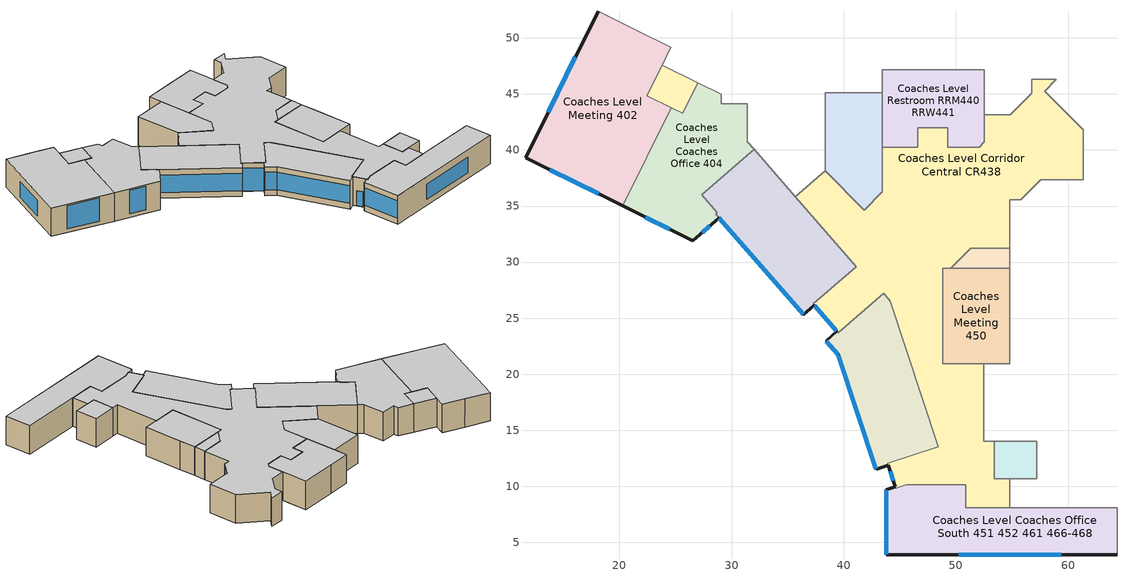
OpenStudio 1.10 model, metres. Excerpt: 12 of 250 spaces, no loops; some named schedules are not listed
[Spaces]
Coaches Level Coaches Office South 451 452 461 466-468
 floor outside: 44.6,9.98 44.66,9.81 44.66,3.9 43.78,3.9 43.78,9.7 z19.18; 45.77,10.12 46.18,8.89 46.18,3.9 44.66,3.9 44.66,9.81 45.59,10.12 z19.18
 floor adiabatic (Interior Floor): 50.89,10.12 50.89,8.07 64.37,8.07 64.37,3.9 46.18,3.9 46.18,8.89 45.77,10.12 z19.18
 wall outside: 44.6,9.98 43.78,9.7 43.78,3.9 64.37,3.9 z19.18:23.75
 wall to Coaches Level Corridor Central CR438: 54.79,8.07 50.89,8.07 50.89,10.12 45.59,10.12 44.66,9.81 44.6,9.98 z19.18:23.75
 wall to Coaches Level Corridor 453: 64.37,8.07 54.79,8.07 z19.18:23.75
 wall to Coaches Level Electrical 465: 64.37,3.9 64.37,8.07 z19.18:23.75
 window (NE_Ops Proposed Glazing - U-0.42/SHGC-0.27/VLT-0.65): 43.78,9.65 43.78,3.95 z20.09:22.91; 50.27,3.9 59.41,3.9 z20.09:22.53
 ceiling adiabatic (Interior Ceiling): 64.37,3.9 64.37,8.07 50.89,8.07 50.89,10.12 45.59,10.12 44.66,9.81 44.6,9.98 43.78,9.7 43.78,3.9 z23.75
Coaches Level Corridor Central CR438
 floor outside: 38.09,26.98 40.33,24.4 39.5,23.68 37.26,26.26 z19.18; 45.02,12.41 45.77,10.12 45.59,10.12 44.86,12.36 z19.18; 44.86,12.36 45.59,10.12 44.66,9.81 43.92,12.05 z19.18
 floor adiabatic (Interior Floor): 58.97,46.3 57.92,45.25 61.36,41.8 61.36,37.32 57.57,37.32 55.79,35.55 54.78,35.55 54.78,31.23 51.32,31.23 49.55,29.45 48.84,29.45 48.84,20.92 52.5,20.92 52.5,14.04 53.44,14.04 53.44,10.66 54.79,10.66 54.79,8.07 50.89,8.07 50.89,10.12 45.77,10.12 45.02,12.41 48.44,13.54 44.14,26.52 43.55,27.2 40.33,24.4 38.09,26.98 41.11,29.6 35.7,35.83 38.34,38.13 41.84,34.63 43.46,36.25 43.46,40.26 46.62,40.26 46.62,41.98 49.28,41.98 49.28,40.26 52.07,40.26 52.54,40.72 52.54,43.15 54.86,43.15 56.79,45.08 56.79,46.3 z19.18
 wall outside: 43.97,11.88 44.6,9.98 / 37.37,26.14 39.39,23.82 z19.18:23.75
 wall to Coaches Level Restroom RRM440 RRW441: 52.54,43.15 52.54,40.72 52.07,40.26 49.28,40.26 49.28,41.98 46.62,41.98 46.62,40.26 43.5,40.26 43.46,40.26 z19.18:23.75
 wall to Coaches Level Reduced Office 443: 56.79,46.3 56.79,45.08 54.86,43.15 52.54,43.15 z19.18:23.75
 wall to Coaches Level Reduced Office 427: 58.97,46.3 56.79,46.3 z19.18:23.75
 wall to Coaches Level Lobby CR425: 61.36,41.8 57.92,45.25 58.97,46.3 z19.18:23.75
 wall to Coaches Level Meeting 445: 61.36,37.32 61.36,41.8 z19.18:23.75
 wall to Coaches Level Storage 445A: 55.79,35.55 57.57,37.32 61.36,37.32 z19.18:23.75
 wall to Coaches Level Meeting 446: 54.78,31.23 54.78,35.55 55.79,35.55 z19.18:23.75
 wall to Coaches Level Storage 446A: 49.55,29.45 51.32,31.23 54.78,31.23 z19.18:23.75
 wall to Coaches Level Meeting 450: 52.5,20.92 48.84,20.92 48.84,29.45 49.55,29.45 z19.18:23.75
 wall to Coaches Level Reduced Office 460: 53.44,14.04 52.5,14.04 52.5,20.92 z19.18:23.75
 wall to Coaches Level Coaches Office 461B: 54.79,10.66 53.44,10.66 53.44,14.04 z19.18:23.75
 wall to Coaches Level Corridor 453: 54.79,8.07 54.79,10.66 z19.18:23.75
 wall to Coaches Level Coaches Office Southwest 453-456: 39.39,23.82 39.5,23.68 43.55,27.2 44.14,26.52 48.44,13.54 43.92,12.05 43.97,11.88 z19.18:23.75
 wall to Coaches Level Coaches Office Southwest 434-437: 35.7,35.83 41.11,29.6 37.26,26.26 37.37,26.14 z19.18:23.75
 wall to Coaches Level Corridor 453 Northwest: 38.34,38.13 35.7,35.83 z19.18:23.75
 wall to Coaches Level Coaches Office 431-433: 43.46,40.26 43.46,36.25 41.84,34.63 38.34,38.13 z19.18:23.75
 window: 44.14,11.37 44.43,10.5 z19.18:21.62
 window (NE_Ops Proposed Glazing - U-0.42/SHGC-0.27/VLT-0.65): 37.4,26.1 39.35,23.86 z19.23:22.91
 ceiling adiabatic (Interior Ceiling): 54.79,8.07 54.79,10.66 53.44,10.66 53.44,14.04 52.5,14.04 52.5,20.92 48.84,20.92 48.84,29.45 49.55,29.45 51.32,31.23 54.78,31.23 54.78,35.55 55.79,35.55 57.57,37.32 61.36,37.32 61.36,41.8 57.92,45.25 58.97,46.3 56.79,46.3 56.79,45.08 54.86,43.15 52.54,43.15 52.54,40.72 52.07,40.26 49.28,40.26 49.28,41.98 46.62,41.98 46.62,40.26 43.46,40.26 43.46,36.25 41.84,34.63 38.34,38.13 35.7,35.83 41.11,29.6 37.26,26.26 39.5,23.68 43.55,27.2 44.14,26.52 48.44,13.54 43.92,12.05 44.66,9.81 45.59,10.12 50.89,10.12 50.89,8.07 z23.75
Coaches Level Coaches Office 461B
 floor adiabatic (Interior Floor): 57.19,14.04 57.19,10.66 53.44,10.66 53.44,14.04 z19.18
 wall to Coaches Level Reduced Office 460: 57.19,10.66 57.19,14.04 53.44,14.04 z19.18:23.75
 wall to Coaches Level Corridor 453: 54.79,10.66 57.19,10.66 z19.18:23.75
 ceiling adiabatic (Interior Ceiling): 57.19,10.66 57.19,14.04 53.44,14.04 53.44,10.66 z23.75
Coaches Level Coaches Office Southwest 453-456
 floor outside: 39.39,23.82 40.58,22.44 39.51,21.74 38.43,22.99 z19.18; 41.5,23.04 45.02,12.41 42.83,11.69 39.51,21.74 z19.18; 40.33,24.4 41.5,23.04 40.58,22.44 39.5,23.68 z19.18; 43.92,12.05 43.97,11.88 42.89,11.51 42.83,11.69 z19.18
 floor adiabatic (Interior Floor): 43.55,27.2 44.14,26.52 48.44,13.54 45.02,12.41 41.5,23.04 40.33,24.4 z19.18
 wall outside: 39.39,23.82 38.43,22.99 39.51,21.74 42.89,11.51 43.97,11.88 z19.18:23.75
 window (NE_Ops Proposed Glazing - U-0.42/SHGC-0.27/VLT-0.65): 38.46,22.95 39.5,21.76 / 39.53,21.69 42.87,11.56 z20.09:22.91
 ceiling adiabatic (Interior Ceiling): 42.89,11.51 43.97,11.88 43.92,12.05 48.44,13.54 44.14,26.52 43.55,27.2 39.5,23.68 39.39,23.82 38.43,22.99 39.51,21.74 z23.75
Coaches Level Meeting 450
 floor adiabatic (Interior Floor): 54.78,29.45 54.78,20.92 48.84,20.92 48.84,29.45 z19.18
 wall to Coaches Level Storage 446A: 54.78,29.45 49.55,29.45 z19.18:23.75
 wall to Coaches Level Meeting 446: 54.78,26.89 54.78,29.45 z19.18:23.75
 wall to Coaches Level Storage 460A: 54.78,20.92 54.78,26.89 z19.18:23.75
 wall to Coaches Level Reduced Office 460: 52.5,20.92 54.78,20.92 z19.18:23.75
 ceiling adiabatic (Interior Ceiling): 54.78,20.92 54.78,29.45 48.84,29.45 48.84,20.92 z23.75
Coaches Level Coaches Office Southwest 434-437
 floor outside: 30.68,35.51 38.09,26.98 37.26,26.26 29.85,34.79 z19.18; 29.85,34.79 37.37,26.14 36.4,25.3 28.89,33.95 z19.18
 floor adiabatic (Interior Floor): 32.02,40.05 41.11,29.6 38.09,26.98 30.68,35.51 28.89,33.95 28.6,34.28 28.73,34.4 27.35,35.99 z19.18
 wall outside: 28.89,33.95 36.4,25.3 37.37,26.14 z19.18:23.75
 wall to Coaches Level Corridor 453 Northwest: 35.7,35.83 32.02,40.05 z19.18:23.75
 wall to Coaches Level Coaches Office 404: 32.02,40.05 27.35,35.99 28.73,34.4 28.6,34.28 28.89,33.95 z19.18:23.75
 window (NE_Ops Proposed Glazing - U-0.42/SHGC-0.27/VLT-0.65): 28.92,33.91 36.37,25.34 z20.09:22.91
 ceiling adiabatic (Interior Ceiling): 36.4,25.3 37.37,26.14 37.26,26.26 41.11,29.6 32.02,40.05 27.35,35.99 28.73,34.4 28.6,34.28 z23.75
Coaches Level Storage 446A
 floor adiabatic (Interior Floor): 54.78,31.23 54.78,29.45 49.55,29.45 51.32,31.23 z19.18
 wall to Coaches Level Meeting 446: 54.78,29.45 54.78,31.23 z19.18:23.75
 ceiling adiabatic (Interior Ceiling): 54.78,29.45 54.78,31.23 51.32,31.23 49.55,29.45 z23.75
Coaches Level Coaches Office 404
 floor adiabatic (Interior Floor): 26.98,45.98 29.07,44.95 29.07,44.11 31.42,44.11 31.42,40.75 32.02,40.05 27.35,35.99 28.73,34.4 28.6,34.28 28.89,33.95 26.54,31.92 20.29,35.01 24.62,43.75 25.63,43.25 z19.18
 wall outside: 20.29,35.01 26.54,31.92 28.89,33.95 z19.18:23.75
 wall to Coaches Level Meeting 402: 24.62,43.75 20.29,35.01 z19.18:23.75
 wall to Coaches Level Restroom 404B: 26.98,45.98 25.63,43.25 24.62,43.75 z19.18:23.75
 wall to Coaches Level Break 403: 29.07,44.95 26.98,45.98 z19.18:23.75
 wall to Coaches Level Conference 404A: 31.42,44.11 29.07,44.11 29.07,44.95 z19.18:23.75
 wall to Coaches Level Corridor 453 Northwest: 32.02,40.05 31.42,40.75 31.42,44.11 z19.18:23.75
 window: 27.37,32.63 28.06,33.23 z19.18:21.62
 window (NE_Ops Proposed Glazing - U-0.42/SHGC-0.27/VLT-0.65): 22.32,34 24.51,32.92 z19.79:23.52
 ceiling adiabatic (Interior Ceiling): 26.54,31.92 28.89,33.95 28.6,34.28 28.73,34.4 27.35,35.99 32.02,40.05 31.42,40.75 31.42,44.11 29.07,44.11 29.07,44.95 26.98,45.98 25.63,43.25 24.62,43.75 20.29,35.01 z23.75
Coaches Level Coaches Office 431-433
 floor adiabatic (Interior Floor): 43.46,45.09 43.46,36.25 41.84,34.63 38.34,38.13 38.34,45.09 z19.18
 wall to Coaches Level Corridor 453 Northwest: 38.34,45.09 38.34,38.13 z19.18:23.75
 wall to Coaches Level Storage 430: 43.46,45.09 38.34,45.09 z19.18:23.75
 wall to Coaches Level Restroom RRM440 RRW441: 43.46,40.26 43.46,45.09 z19.18:23.75
 ceiling adiabatic (Interior Ceiling): 41.84,34.63 43.46,36.25 43.46,45.09 38.34,45.09 38.34,38.13 z23.75
Coaches Level Meeting 402
 floor adiabatic (Interior Floor): 18.1,52.37 24.59,49.15 22.45,44.83 24.62,43.75 20.29,35.01 11.62,39.3 z19.18
 wall outside: 18.1,52.37 11.62,39.3 20.29,35.01 z19.18:23.75
 wall to Coaches Level Unconditioned 400: 21.52,50.68 18.1,52.37 z19.18:23.75
 wall to Coaches Level Corridor 453 Northwest: 24.59,49.15 21.52,50.68 z19.18:23.75
 wall to Coaches Level Break 403: 23.8,47.56 24.59,49.15 z19.18:23.75
 wall to Coaches Level Restroom 404B: 24.62,43.75 22.45,44.83 23.8,47.56 z19.18:23.75
 window (NE_Ops Proposed Glazing - U-0.42/SHGC-0.27/VLT-0.65): 13.77,38.24 18.14,36.07 z19.79:23.52; 16.08,48.29 13.64,43.38 z20.09:22.53
 ceiling adiabatic (Interior Ceiling): 20.29,35.01 24.62,43.75 22.45,44.83 24.59,49.15 18.1,52.37 11.62,39.3 z23.75
Coaches Level Restroom RRM440 RRW441
 floor adiabatic (Interior Floor): 52.54,47.17 52.54,40.72 52.07,40.26 49.28,40.26 49.28,41.98 46.62,41.98 46.62,40.26 43.46,40.26 43.46,47.17 z19.18
 wall to Coaches Level Storage 430: 43.46,47.17 43.46,45.09 z19.18:23.75
 wall to Coaches Level Conference 415: 46.86,47.17 43.46,47.17 z19.18:23.75
 wall to Coaches Level Office 414 429: 52.54,47.17 46.86,47.17 z19.18:23.75
 wall to Coaches Level Reduced Office 443: 52.54,43.15 52.54,47.17 z19.18:23.75
 ceiling adiabatic (Interior Ceiling): 52.07,40.26 52.54,40.72 52.54,47.17 43.46,47.17 43.46,40.26 46.62,40.26 46.62,41.98 49.28,41.98 49.28,40.26 z23.75
Coaches Level Restroom 404B
 floor adiabatic (Interior Floor): 23.8,47.56 26.98,45.98 25.63,43.25 22.45,44.83 z19.18
 wall to Coaches Level Break 403: 26.98,45.98 23.8,47.56 z19.18:23.75
 ceiling adiabatic (Interior Ceiling): 25.63,43.25 26.98,45.98 23.8,47.56 22.45,44.83 z23.75
[Building]
NE_Ops: Default Construction Set=90.1-2007 - CZ5 - Office
[ClimateZones]
Climate Zone Institution Name 1=ASHRAE; Climate Zone Document Name 1=ANSI/ASHRAE Standard 169; Climate Zone Document Year 1=2006; Climate Zone Value 1=5B; Climate Zone Institution Name 2=CEC; Climate Zone Document Name 2=California Climate Zone Descriptions; Climate Zone Document Year 2=1995
[Site]
Broomfield Jeffco  Boulder   S: Latitude {deg}=40.13; Longitude {deg}=-105.24; Time Zone {hr}=-7; Elevation {m}=1689
[SizingPeriod:DesignDay] Barometric Pressure {Pa}=83011; Sky Clearness=0; Rain Indicator=0; Snow Indicator=0; Day of Month=21; Daylight Saving Time Indicator=0; Dry-Bulb Temperature Range Modifier Type=DefaultMultipliers
Name | Maximum Dry-Bulb Temperature {C} | Daily Dry-Bulb Temperature Range {deltaC} | Humidity Indicating Conditions at Maximum Dry-Bulb {BasedOnField A3} | Wind Speed {m/s} | Wind Direction {deg} | Month | Day Type | Humidity Indicating Type | Solar Model Indicator | ASHRAE Taub | ASHRAE Taud
Denver Intl Ap Ann Htg Wind 99.6% Condns WS=>MCDB | 1.8 | 0 | 1.8 | 14.1 | 160 | 12 | WinterDesignDay | Wetbulb | ASHRAEClearSky
Denver Intl Ap Ann Clg .4% Condns Enth=>MDB | 27 | 15.2 | 58300 | 4.2 | 80 | 7 | SummerDesignDay | Enthalpy | ASHRAETau | 0.424 | 2.012
Denver Intl Ap Ann Htg 99.6% Condns DB | -17.4 | 0 | -17.4 | 3.3 | 160 | 12 | WinterDesignDay | Wetbulb | ASHRAEClearSky
Denver Intl Ap Ann Clg .4% Condns WB=>MDB | 27.3 | 15.2 | 18.3 | 4.2 | 80 | 7 | SummerDesignDay | Wetbulb | ASHRAETau | 0.424 | 2.012
[Construction]
ExtSlabCarpet 4in ClimateZone 1-8: MAT-CC05 4 HW CONCRETE, CP02 CARPET PAD
Interior Floor: F16 Acoustic tile, F05 Ceiling air space resistance, M11 100mm lightweight concrete
Interior Wall: G01a 19mm gypsum board, F04 Wall air space resistance, G01a 19mm gypsum board
Interior Ceiling: M11 100mm lightweight concrete, F05 Ceiling air space resistance, F16 Acoustic tile
Exterior Door: F08 Metal surface, I01 25mm insulation board
Interior Window: Clear 3mm
Interior Door; Interior Partition: G05 25mm wood
ASHRAE 90.1-2007 ExtWindow Metal ClimateZone 4-6: Fixed Window 3.12/0.40/0.31
NE_Ops Proposed Exterior Wall: Sandstone - 5 in. - 120 lb/ft3, Polyiso Foil-Faced Rigid Insulation - 2 in., Gypsum Board - 5/8 in., Steel-Framed - 6 in. Studs - 16 in. OC - R-21 Cavity Insulation, Gypsum Board - 5/8 in.
NE_Ops Proposed Glazing - U-0.42/SHGC-0.27/VLT-0.65: NE_Ops Proposed Glazing - U-0.42/SHGC-0.27/VLT-0.65
90.1-2007 Nonres 5B Window Metal framing entrance door: Theoretical Glass [185]
ASHRAE 90.1-2007 Floor SteelJoist ClimateZone 5: ASHRAE 90.1-2007 CZ 5 Exposed Floor Insulation, 8IN CONCRETE HW RefBldg, CP02 CARPET PAD
NE_Ops Proposed Roof: Roof Membrane, MAT-CC05 3 HW CONCRETE, Polyiso Rigid Insulation - 6 in., MAT-CC05 4 HW CONCRETE, Metal Decking
[Material]
Name | Roughness | Thickness {m} | Conductivity {W/m-K} | Density {kg/m3} | Specific Heat {J/kg-K} | Thermal Absorptance | Solar Absorptance | Visible Absorptance
MAT-CC05 4 HW CONCRETE | Rough | 0.1016 | 1.311 | 2240 | 836.8 | 0.9 | 0.85 | 0.85
Roof Membrane | VeryRough | 0.0095 | 0.16 | 1121.29 | 1460 | 0.9 | 0.7 | 0.7
Metal Decking | MediumSmooth | 0.0015 | 45.006 | 7680 | 418.4 | 0.9 | 0.6 | 0.6
F16 Acoustic tile | MediumSmooth | 0.0191 | 0.06 | 368 | 590 | 0.9 | 0.3 | 0.3
M11 100mm lightweight concrete | MediumRough | 0.1016 | 0.53 | 1280 | 840 | 0.9 | 0.5 | 0.5
G01a 19mm gypsum board | MediumSmooth | 0.019 | 0.16 | 800 | 1090 | 0.9 | 0.4 | 0.4
F08 Metal surface | Smooth | 0.0008 | 45.28 | 7824 | 500 | 0.9 | 0.7 | 0.7
I01 25mm insulation board | MediumRough | 0.0254 | 0.03 | 43 | 1210 | 0.9 | 0.6 | 0.6
G05 25mm wood | MediumSmooth | 0.0254 | 0.15 | 608 | 1630 | 0.9 | 0.5 | 0.5
8IN CONCRETE HW RefBldg | Rough | 0.2032 | 1.311 | 2240 | 836.8 | 0.9 | 0.7 | 0.7
Steel-Framed - 6 in. Studs - 16 in. OC - R-21 Cavity Insulation | Smooth | 0.1524 | 0.117196 | 69.5201 | 628.02
Gypsum Board - 5/8 in. | MediumSmooth | 0.015875 | 0.16 | 800 | 1090
MAT-CC05 3 HW CONCRETE | Rough | 0.0762 | 1.311 | 2240 | 836.8 | 0.9 | 0.85 | 0.85
Sandstone - 5 in. - 120 lb/ft3 | MediumRough | 0.127 | 1.9 | 1922.22 | 790
[Material:NoMass] Thermal Absorptance=0.9
Name | Roughness | Thermal Resistance {m2-K/W} | Solar Absorptance | Visible Absorptance
CP02 CARPET PAD | Smooth | 0.1 | 0.8 | 0.8
ASHRAE 90.1-2007 CZ 5 Exposed Floor Insulation | MediumRough | 4.38514 | 0.7 | 0.7
[Material:AirGap]
Name | Thermal Resistance {m2-K/W}
F05 Ceiling air space resistance | 0.18
F04 Wall air space resistance | 0.15
Polyiso Rigid Insulation - 6 in. | 6.16386
Polyiso Foil-Faced Rigid Insulation - 2 in. | 2.24717
[WindowMaterial:Glazing] Optical Data Type=SpectralAverage; Thickness {m}=0.003; Infrared Transmittance at Normal Incidence=0
Name | Solar Transmittance at Normal Incidence | Front Side Solar Reflectance at Normal Incidence | Back Side Solar Reflectance at Normal Incidence | Visible Transmittance at Normal Incidence | Front Side Visible Reflectance at Normal Incidence | Back Side Visible Reflectance at Normal Incidence | Front Side Infrared Hemispherical Emissivity | Back Side Infrared Hemispherical Emissivity | Conductivity {W/m-K} | Dirt Correction Factor for Solar and Visible Transmittance | Solar Diffusing
Clear 3mm | 0.837 | 0.075 | 0 | 0.898 | 0.081 | 0 | 0.84 | 0.84 | 0.9 | 1 | No
Theoretical Glass [185] | 0.39034 | 0.55966 | 0.55966 | 0.507883 | 0.442117 | 0.442117 | 0.9 | 0.9 | 0.0457051
[WindowMaterial:SimpleGlazingSystem]
Name | U-Factor {W/m2-K} | Solar Heat Gain Coefficient | Visible Transmittance
Fixed Window 3.12/0.40/0.31 | 3.12304 | 0.4 | 0.31
NE_Ops Proposed Glazing - U-0.42/SHGC-0.27/VLT-0.65 | 2.38487 | 0.27 | 0.65
[DefaultConstructionSet]
90.1-2007 - CZ5 - Office: Default Exterior Surface Constructions=Default Surface Constructions 34; Default Interior Surface Constructions=Default Surface Constructions 35; Default Ground Contact Surface Constructions=Default Surface Constructions 36; Default Exterior SubSurface Constructions=Default Sub Surface Constructions 23; Default Interior SubSurface Constructions=Default Sub Surface Constructions 24; Interior Partition Construction=Interior Partition
[DefaultSurfaceConstructions]
Name | Floor Construction | Wall Construction | Roof Ceiling Construction
Default Surface Constructions 34 | ASHRAE 90.1-2007 Floor SteelJoist ClimateZone 5 | NE_Ops Proposed Exterior Wall | NE_Ops Proposed Roof
Default Surface Constructions 35 | Interior Floor | Interior Wall | Interior Ceiling
Default Surface Constructions 36 | ExtSlabCarpet 4in ClimateZone 1-8 | ExtSlabCarpet 4in ClimateZone 1-8 | ExtSlabCarpet 4in ClimateZone 1-8
[DefaultSubSurfaceConstructions]
Name | Fixed Window Construction | Operable Window Construction | Door Construction | Glass Door Construction | Skylight Construction | Tubular Daylight Dome Construction | Tubular Daylight Diffuser Construction
Default Sub Surface Constructions 23 | ASHRAE 90.1-2007 ExtWindow Metal ClimateZone 4-6 | ASHRAE 90.1-2007 ExtWindow Metal ClimateZone 4-6 | Exterior Door | 90.1-2007 Nonres 5B Window Metal framing entrance door | ASHRAE 90.1-2007 ExtWindow Metal ClimateZone 4-6 | Interior Window | Interior Window
Default Sub Surface Constructions 24 | Interior Window | Interior Window | Interior Door
[BuildingStory]
Coaches Level: Nominal Z Coordinate {m}=0; Nominal Floor to Floor Height {m}=4.572
[Space] Building Story=Coaches Level
Name | Space Type | Thermal Zone
Coaches Level Coaches Office South 451 452 461 466-468 | 90.1-2007 - NE_Ops - RedOff - CoachesOffice - AHU-6-01 | Coaches Level CoachOff S 451 452 461 466-468 Zone
Coaches Level Corridor Central CR438 | 90.1-2007 - NE_Ops - RedOff - Corridor - AHU-6-01 | Coaches Level Corridor Central CR438 RRM440 RRW441 Zone
Coaches Level Coaches Office 461B | 90.1-2007 - NE_Ops - RedOff - CoachesOffice - AHU-6-01 | Coaches Level CoachOff 461B Zone
Coaches Level Coaches Office Southwest 453-456 | 90.1-2007 - NE_Ops - RedOff - CoachesOffice - AHU-6-01 | Coaches Level CoachOff SW 453-456 Zone
Coaches Level Meeting 450 | 90.1-2007 - NE_Ops - RedOff - Meeting - AHU-6-01 | Coaches Level Meeting 450 Zone
Coaches Level Coaches Office Southwest 434-437 | 90.1-2007 - NE_Ops - RedOff - CoachesOffice - AHU-6-01 | Coaches Level CoachOff SW 434-437 Zone
Coaches Level Storage 446A | 90.1-2007 - NE_Ops - RedOff - Storage - AHU-6-01 | Coaches Level Conference 446-A Zone
Coaches Level Coaches Office 404 | 90.1-2007 - NE_Ops - RedOff - CoachesOffice - AHU-6-01 | Coaches Level Office 404-B Zone
Coaches Level Coaches Office 431-433 | 90.1-2007 - NE_Ops - RedOff - CoachesOffice - AHU-6-01 | Coaches Level Office 430-433 Zone
Coaches Level Meeting 402 | 90.1-2007 - NE_Ops - RedOff - Meeting - AHU-6-01 | Coaches Level Meeting 402 Zone
Coaches Level Restroom RRM440 RRW441 | 90.1-2007 - NE_Ops - RedOff - Restroom - AHU-6-01 | Coaches Level Corridor Central CR438 RRM440 RRW441 Zone
Coaches Level Restroom 404B | 90.1-2007 - NE_Ops - RedOff - Restroom - AHU-6-01 | Coaches Level Office 404-B Zone
[ThermalZone] Use Ideal Air Loads=No
Name | Multiplier | Thermostat
Coaches Level Office 404-B Zone | 1 | Coaches Level Office 404-B Thermostat
Coaches Level Corridor Central CR438 RRM440 RRW441 Zone | 1 | Coaches Level Corridor Central CR438 RRM440 RRW441 Thermostat
Coaches Level Office 430-433 Zone | 1 | Coaches Level Office 430-433 Thermostat
Coaches Level Conference 446-A Zone | 1 | Coaches Level Conference 446-A Thermostat
Coaches Level CoachOff SW 453-456 Zone |  | Coaches Level CoachOff SW 453-456 Thermostat
Coaches Level CoachOff SW 434-437 Zone |  | Coaches Level CoachOff SW 434-437 Thermostat
Coaches Level Meeting 402 Zone |  | Coaches Level Meeting 402 Thermostat
Coaches Level Meeting 450 Zone |  | Coaches Level Meeting 450 Thermostat
Coaches Level CoachOff S 451 452 461 466-468 Zone |  | Coaches Level CoachOff S 451 452 461 466-468 Thermostat
Coaches Level CoachOff 461B Zone |  | Coaches Level CoachOff 461B Thermostat
[People:Definition] Number of People Calculation Method=People/Area; Fraction Radiant=0.3
Name | People per Space Floor Area {person/m2}
90.1-2007 - Office - ClosedOffice People Definition | 0.0511286
90.1-2007 - Office - Conference People Definition | 0.538196
90.1-2007 - Office - Corridor People Definition | 0.0107639
90.1-2007 - Office - Restroom People Definition | 0.107639
[ElectricEquipment:Definition] Design Level Calculation Method=Watts/Area
Name | Watts per Space Floor Area {W/m2} | Watts per Person {W/person}
90.1-2007 - CU Office - ClosedOffice Electric Equipment Definition | 10.7639
90.1-2007 - Office - Conference Electric Equipment Definition | 5.38196
90.1-2007 - Noresco - Corridor Electric Equipment Definition | 0
90.1-2007 - Noresco - Restroom Electric Equipment Definition | 0 | 0
[DefaultScheduleSet] People Activity Level Schedule=NE_Ops RedOff ClosedOffice Activity Schedule; Infiltration Schedule=NE_Ops RedOff Infiltration Schedule
Name | Number of People Schedule | Lighting Schedule | Electric Equipment Schedule | Gas Equipment Schedule
90.1-2007 - NE_Ops - RedOff - Restroom Schedule Set; 90.1-2007 - NE_Ops - RedOff - Storage Schedule Set | NE_Ops RedOff ClosedOffice Occupancy Schedule | NE_Ops RedOff ClosedOffice Lighting Schedule | NE_Ops RedOff ClosedOffice Equipment Schedule | NE_Ops RedOff ClosedOffice Equipment Schedule
90.1-2007 - NE_Ops - RedOff - Meeting Schedule Set | NE_Ops RedOff Meeting Occupancy Schedule | NE_Ops RedOff Meeting Lighting Schedule | NE_Ops RedOff Meeting Equipment Schedule | NE_Ops RedOff Meeting Equipment Schedule
90.1-2007 - NE_Ops - RedOff - Corridor Schedule Set | NE_Ops RedOff Corridor Occupancy Schedule | NE_Ops RedOff Corridor Lighting Schedule | NE_Ops RedOff Corridor Equipment Schedule | NE_Ops RedOff Corridor Equipment Schedule
90.1-2007 - NE_Ops - RedOff - CoachesOffice Schedule Set | NE_Ops RedOff CoachesOffice Occupancy Schedule | NE_Ops RedOff CoachesOffice Lighting Schedule | NE_Ops RedOff CoachesOffice Equipment Schedule | NE_Ops RedOff CoachesOffice Equipment Schedule
[SpaceType] Standards Building Type=Office
Name | Default Schedule Set | Design Specification Outdoor Air Object | Standards Space Type
90.1-2007 - NE_Ops - RedOff - CoachesOffice - AHU-6-01 | 90.1-2007 - NE_Ops - RedOff - CoachesOffice Schedule Set | 90.1-2007 - CU - ClosedOffice Ventilation - AHU-6-01 | ClosedOffice
90.1-2007 - NE_Ops - RedOff - Restroom - AHU-6-01 | 90.1-2007 - NE_Ops - RedOff - Restroom Schedule Set | 90.1-2007 - Office - Restroom Ventilation - AHU-6-01 | Restroom
90.1-2007 - NE_Ops - RedOff - Meeting - AHU-6-01 | 90.1-2007 - NE_Ops - RedOff - Meeting Schedule Set | 90.1-2007 - Office - Conference Ventilation - AHU-6-01 | Conference
90.1-2007 - NE_Ops - RedOff - Storage - AHU-6-01 | 90.1-2007 - NE_Ops - RedOff - Storage Schedule Set | 90.1-2007 - Office - Storage Ventilation - AHU-6-01 | Storage
90.1-2007 - NE_Ops - RedOff - Corridor - AHU-6-01 | 90.1-2007 - NE_Ops - RedOff - Corridor Schedule Set | 90.1-2007 - Office - Corridor Ventilation - AHU-6-01 1 | Corridor
[People]
Name | People Definition | Space or SpaceType
90.1-2007 - Office - ClosedOffice People 13 | 90.1-2007 - Office - ClosedOffice People Definition | 90.1-2007 - NE_Ops - RedOff - CoachesOffice - AHU-6-01
90.1-2007 - Office - Restroom People 9 | 90.1-2007 - Office - Restroom People Definition | 90.1-2007 - NE_Ops - RedOff - Restroom - AHU-6-01
90.1-2007 - Office - Conference People 9 | 90.1-2007 - Office - Conference People Definition | 90.1-2007 - NE_Ops - RedOff - Meeting - AHU-6-01
90.1-2007 - Office - Corridor People 21 | 90.1-2007 - Office - Corridor People Definition | 90.1-2007 - NE_Ops - RedOff - Corridor - AHU-6-01
[Lights]
Name | Lights Definition | Space or SpaceType
90.1-2007 - Office - ClosedOffice Lights 13 | 90.1-2007 - NE_Ops - RedOff - CoachesOffice - AHU-6-01 AppG ALC Lights Definition | 90.1-2007 - NE_Ops - RedOff - CoachesOffice - AHU-6-01
90.1-2007 - Office - Restroom Lights 9 | 90.1-2007 - NE_Ops - RedOff - Restroom - AHU-6-01 AppG ALC Lights Definition | 90.1-2007 - NE_Ops - RedOff - Restroom - AHU-6-01
90.1-2007 - Office - Conference Lights 9 | 90.1-2007 - Office - Conference Lights Definition - Meeting Proposed | 90.1-2007 - NE_Ops - RedOff - Meeting - AHU-6-01
90.1-2007 - Office - Storage Lights 8 | 90.1-2007 - NE_Ops - RedOff - Storage - AHU-6-01 AppG ALC Lights Definition | 90.1-2007 - NE_Ops - RedOff - Storage - AHU-6-01
90.1-2007 - Office - Corridor Lights 21 | 90.1-2007 - NE_Ops - RedOff - Corridor - AHU-6-01 AppG ALC Lights Definition | 90.1-2007 - NE_Ops - RedOff - Corridor - AHU-6-01
[ElectricEquipment]
Name | Electric Equipment Definition | Space or SpaceType
90.1-2007 - Office - ClosedOffice Electric Equipment 9 | 90.1-2007 - CU Office - ClosedOffice Electric Equipment Definition | 90.1-2007 - NE_Ops - RedOff - CoachesOffice - AHU-6-01
90.1-2007 - Office - Restroom Electric Equipment 9 | 90.1-2007 - Noresco - Restroom Electric Equipment Definition | 90.1-2007 - NE_Ops - RedOff - Restroom - AHU-6-01
90.1-2007 - Office - Conference Electric Equipment 9 | 90.1-2007 - Office - Conference Electric Equipment Definition | 90.1-2007 - NE_Ops - RedOff - Meeting - AHU-6-01
90.1-2007 - Office - Corridor Electric Equipment 21 | 90.1-2007 - Noresco - Corridor Electric Equipment Definition | 90.1-2007 - NE_Ops - RedOff - Corridor - AHU-6-01
[SpaceInfiltration:DesignFlowRate] Design Flow Rate Calculation Method=Flow/ExteriorArea; Flow per Exterior Surface Area {m3/s-m2}=0.000226568
Name | Space or SpaceType | Air Changes per Hour {1/hr} | Constant Term Coefficient
90.1-2007 - Office - CoachesOffice Infiltration 2 | 90.1-2007 - NE_Ops - RedOff - CoachesOffice - AHU-6-01
90.1-2007 - Office - Restroom Infiltration 9 | 90.1-2007 - NE_Ops - RedOff - Restroom - AHU-6-01
90.1-2007 - Office - Meeting Infiltration 4 | 90.1-2007 - NE_Ops - RedOff - Meeting - AHU-6-01
90.1-2007 - Office - Storage Infiltration 8 | 90.1-2007 - NE_Ops - RedOff - Storage - AHU-6-01
90.1-2007 - Office - Corridor Infiltration 8 | 90.1-2007 - NE_Ops - RedOff - Corridor - AHU-6-01 | 0 | 1
[DesignSpecification:OutdoorAir] Outdoor Air Method=Sum
Name | Outdoor Air Flow per Person {m3/s-person} | Outdoor Air Flow per Floor Area {m3/s-m2}
90.1-2007 - CU - ClosedOffice Ventilation - AHU-6-01; 90.1-2007 - Office - Conference Ventilation - AHU-6-01 | 0.00421545 | 0.000544496
90.1-2007 - Office - Restroom Ventilation - AHU-6-01; 90.1-2007 - Office - Corridor Ventilation - AHU-6-01 1 |  | 0.000544496
90.1-2007 - Office - Storage Ventilation - AHU-6-01 |  | 0.00108899
[ThermostatSetpoint:DualSetpoint] Heating Setpoint Temperature Schedule=NE_Ops RedOff Heating Setpoint Schedule; Cooling Setpoint Temperature Schedule=NE_Ops RedOff Cooling Setpoint Schedule
Coaches Level Office 404-B Thermostat; Coaches Level CoachOff SW 453-456 Thermostat; Coaches Level Conference 446-A Thermostat; Coaches Level Corridor Central CR438 RRM440 RRW441 Thermostat; Coaches Level CoachOff 461B Thermostat; Coaches Level Meeting 402 Thermostat; Coaches Level Meeting 450 Thermostat; Coaches Level CoachOff SW 434-437 Thermostat; Coaches Level Office 430-433 Thermostat; Coaches Level CoachOff S 451 452 461 466-468 Thermostat
[OtherEquipment:Definition] Design Level Calculation Method=EquipmentLevel
Name | Design Level {W}
Coaches Level Office 404-B AHU Winter Design Day Load Definition | -786.579
Coaches Level CoachOff SW 453-456 AHU Winter Design Day Load Definition | -1777.67
Coaches Level Corridor Central CR438 RRM440 RRW441 AHU Winter Design Day Load Definition | -1211.33
Coaches Level CoachOff 461B AHU Winter Design Day Load Definition | -78.6579
Coaches Level Meeting 402 AHU Winter Design Day Load Definition | -2359.74
Coaches Level Meeting 450 AHU Winter Design Day Load Definition | -511.276
Coaches Level CoachOff SW 434-437 AHU Winter Design Day Load Definition | -1596.76
Coaches Level Office 430-433 AHU Winter Design Day Load Definition | -275.303
Coaches Level CoachOff S 451 452 461 466-468 AHU Winter Design Day Load Definition | -2147.36
[OtherEquipment]
Name | Other Equipment Definition | Space or SpaceType | Schedule
Coaches Level Office 404-B AHU Winter Design Day Load | Coaches Level Office 404-B AHU Winter Design Day Load Definition | Coaches Level Coaches Office 404 | NE_Ops Coaches Level Office 404-B AHU Winter Design Day Load Schedule
Coaches Level CoachOff SW 453-456 AHU Winter Design Day Load | Coaches Level CoachOff SW 453-456 AHU Winter Design Day Load Definition | Coaches Level Coaches Office Southwest 453-456 | NE_Ops Coaches Level CoachOff SW 453-456 AHU Winter Design Day Load Schedule
Coaches Level Corridor Central CR438 RRM440 RRW441 AHU Winter Design Day Load | Coaches Level Corridor Central CR438 RRM440 RRW441 AHU Winter Design Day Load Definition | Coaches Level Corridor Central CR438 | NE_Ops Coaches Level Corridor Central CR438 RRM440 RRW441 AHU Winter Design Day Load Schedule
Coaches Level CoachOff 461B AHU Winter Design Day Load | Coaches Level CoachOff 461B AHU Winter Design Day Load Definition | Coaches Level Coaches Office 461B | NE_Ops Coaches Level CoachOff 461B AHU Winter Design Day Load Schedule
Coaches Level Meeting 402 AHU Winter Design Day Load | Coaches Level Meeting 402 AHU Winter Design Day Load Definition | Coaches Level Meeting 402 | NE_Ops Coaches Level Meeting 402 AHU Winter Design Day Load Schedule
Coaches Level Meeting 450 AHU Winter Design Day Load | Coaches Level Meeting 450 AHU Winter Design Day Load Definition | Coaches Level Meeting 450 | NE_Ops Coaches Level Meeting 450 AHU Winter Design Day Load Schedule
Coaches Level CoachOff SW 434-437 AHU Winter Design Day Load | Coaches Level CoachOff SW 434-437 AHU Winter Design Day Load Definition | Coaches Level Coaches Office Southwest 434-437 | NE_Ops Coaches Level CoachOff SW 434-437 AHU Winter Design Day Load Schedule
Coaches Level Office 430-433 AHU Winter Design Day Load | Coaches Level Office 430-433 AHU Winter Design Day Load Definition | Coaches Level Coaches Office 431-433 | NE_Ops Coaches Level Office 430-433 AHU Winter Design Day Load Schedule
Coaches Level CoachOff S 451 452 461 466-468 AHU Winter Design Day Load | Coaches Level CoachOff S 451 452 461 466-468 AHU Winter Design Day Load Definition | Coaches Level Coaches Office South 451 452 461 466-468 | NE_Ops Coaches Level CoachOff S 451 452 461 466-468 AHU Winter Design Day Load Schedule
[Exterior:Lights:Definition]
NE_Ops Exterior Lights Definition: Design Level {W}=3701
[Exterior:Lights]
NE_Ops Exterior Lights: Exterior Lights Definition=NE_Ops Exterior Lights Definition; Schedule=Exterior Lights 1 Always On Schedule; Control Option=AstronomicalClock
[Lights:Definition] Design Level Calculation Method=Watts/Area
Name | Watts per Space Floor Area {W/m2}
90.1-2007 - Office - Conference Lights Definition - Meeting Proposed | 4.4132
90.1-2007 - NE_Ops - RedOff - Restroom - AHU-6-01 AppG ALC Lights Definition | 9.97814
90.1-2007 - NE_Ops - RedOff - Corridor - AHU-6-01 AppG ALC Lights Definition | 4.06876
90.1-2007 - NE_Ops - RedOff - Storage - AHU-6-01 AppG ALC Lights Definition | 4.65001
90.1-2007 - NE_Ops - RedOff - CoachesOffice - AHU-6-01 AppG ALC Lights Definition | 5.61876
[Schedule:Ruleset]
Name | Default Day Schedule | Summer Design Day Schedule | Winter Design Day Schedule
NE_Ops RedOff Infiltration Schedule | NE_Ops RedOff Infiltration Schedule Weekdays | NE_Ops RedOff Infiltration Schedule Summer Design Day | NE_Ops RedOff Infiltration Schedule Winter Design Day
NE_Ops RedOff Heating Setpoint Schedule | NE_Ops RedOff Heating Setpoint Schedule Weekdays | NE_Ops RedOff Heating Setpoint Schedule Summer Design Day | NE_Ops RedOff Heating Setpoint Schedule Winter Design Day
NE_Ops RedOff Cooling Setpoint Schedule | NE_Ops RedOff Cooling Setpoint Schedule Weekdays | NE_Ops RedOff Cooling Setpoint Schedule Summer Design Day | NE_Ops RedOff Cooling Setpoint Schedule Winter Design Day
NE_Ops RedOff ClosedOffice Occupancy Schedule | NE_Ops RedOff ClosedOffice Occupancy Schedule OnSeason Weekday | NE_Ops RedOff ClosedOffice Occupancy Schedule Summer Design Day | NE_Ops RedOff ClosedOffice Occupancy Schedule Winter Design Day
NE_Ops RedOff ClosedOffice Lighting Schedule | NE_Ops RedOff ClosedOffice Lighting Schedule OnSeason Weekday | NE_Ops RedOff ClosedOffice Lighting Schedule Summer Design Day | NE_Ops RedOff ClosedOffice Lighting Schedule Winter Design Day
NE_Ops RedOff ClosedOffice Equipment Schedule | NE_Ops RedOff ClosedOffice Equipment Schedule OnSeason Weekday | NE_Ops RedOff ClosedOffice Equipment Schedule Summer Design Day | NE_Ops RedOff ClosedOffice Equipment Schedule Winter Design Day
NE_Ops RedOff ClosedOffice Activity Schedule | NE_Ops RedOff ClosedOffice Activity Schedule AllDays
NE_Ops RedOff CoachesOffice Occupancy Schedule | NE_Ops RedOff CoachesOffice Occupancy Schedule OnSeason Weekday | NE_Ops RedOff CoachesOffice Occupancy Schedule Summer Design Day | NE_Ops RedOff CoachesOffice Occupancy Schedule Winter Design Day
NE_Ops RedOff CoachesOffice Lighting Schedule | NE_Ops RedOff CoachesOffice Lighting Schedule OnSeason Weekday | NE_Ops RedOff CoachesOffice Lighting Schedule Summer Design Day | NE_Ops RedOff CoachesOffice Lighting Schedule Winter Design Day
NE_Ops RedOff CoachesOffice Equipment Schedule | NE_Ops RedOff CoachesOffice Equipment Schedule OnSeason Weekday | NE_Ops RedOff CoachesOffice Equipment Schedule Summer Design Day | NE_Ops RedOff CoachesOffice Equipment Schedule Winter Design Day
NE_Ops RedOff Meeting Occupancy Schedule | NE_Ops RedOff Meeting Occupancy Schedule OnSeason Weekday | NE_Ops RedOff Meeting Occupancy Schedule Summer Design Day | NE_Ops RedOff Meeting Occupancy Schedule Winter Design Day
NE_Ops RedOff Meeting Lighting Schedule | NE_Ops RedOff Meeting Lighting Schedule OnSeason Weekday | NE_Ops RedOff Meeting Lighting Schedule Summer Design Day | NE_Ops RedOff Meeting Lighting Schedule Winter Design Day
NE_Ops RedOff Meeting Equipment Schedule | NE_Ops RedOff Meeting Equipment Schedule OnSeason Weekday | NE_Ops RedOff Meeting Equipment Schedule Summer Design Day | NE_Ops RedOff Meeting Equipment Schedule Winter Design Day
NE_Ops RedOff Corridor Occupancy Schedule | NE_Ops RedOff Corridor Occupancy Schedule Weekday | NE_Ops RedOff Corridor Occupancy Schedule Summer Design Day | NE_Ops RedOff Corridor Occupancy Schedule Winter Design Day
NE_Ops RedOff Corridor Lighting Schedule | NE_Ops RedOff Corridor Lighting Schedule Weekday | NE_Ops RedOff Corridor Lighting Schedule Summer Design Day | NE_Ops RedOff Corridor Lighting Schedule Winter Design Day
NE_Ops RedOff Corridor Equipment Schedule | NE_Ops RedOff Corridor Equipment Schedule AllDays | NE_Ops RedOff Corridor Equipment Schedule Summer Design Day | NE_Ops RedOff Corridor Equipment Schedule Winter Design Day
NE_Ops Coaches Level Office 404-B AHU Winter Design Day Load Schedule | NE_Ops RedOff HVAC Schedule Weekdays 2 | NE_Ops RedOff HVAC Schedule Summer Design Day 2 | NE_Ops RedOff HVAC Schedule Winter Design Day 2
NE_Ops Coaches Level CoachOff SW 453-456 AHU Winter Design Day Load Schedule | NE_Ops RedOff HVAC Schedule Weekdays 15 | NE_Ops RedOff HVAC Schedule Summer Design Day 15 | NE_Ops RedOff HVAC Schedule Winter Design Day 15
NE_Ops Coaches Level Corridor Central CR438 RRM440 RRW441 AHU Winter Design Day Load Schedule | NE_Ops RedOff HVAC Schedule Weekdays 29 | NE_Ops RedOff HVAC Schedule Summer Design Day 29 | NE_Ops RedOff HVAC Schedule Winter Design Day 29
NE_Ops Coaches Level CoachOff 461B AHU Winter Design Day Load Schedule | NE_Ops RedOff HVAC Schedule Weekdays 34 | NE_Ops RedOff HVAC Schedule Summer Design Day 34 | NE_Ops RedOff HVAC Schedule Winter Design Day 34
NE_Ops Coaches Level Meeting 402 AHU Winter Design Day Load Schedule | NE_Ops RedOff HVAC Schedule Weekdays 37 | NE_Ops RedOff HVAC Schedule Summer Design Day 37 | NE_Ops RedOff HVAC Schedule Winter Design Day 37
NE_Ops Coaches Level Meeting 450 AHU Winter Design Day Load Schedule | NE_Ops RedOff HVAC Schedule Weekdays 40 | NE_Ops RedOff HVAC Schedule Summer Design Day 40 | NE_Ops RedOff HVAC Schedule Winter Design Day 40
NE_Ops Coaches Level CoachOff SW 434-437 AHU Winter Design Day Load Schedule | NE_Ops RedOff HVAC Schedule Weekdays 45 | NE_Ops RedOff HVAC Schedule Summer Design Day 45 | NE_Ops RedOff HVAC Schedule Winter Design Day 45
NE_Ops Coaches Level Office 430-433 AHU Winter Design Day Load Schedule | NE_Ops RedOff HVAC Schedule Weekdays 47 | NE_Ops RedOff HVAC Schedule Summer Design Day 47 | NE_Ops RedOff HVAC Schedule Winter Design Day 47
NE_Ops Coaches Level CoachOff S 451 452 461 466-468 AHU Winter Design Day Load Schedule | NE_Ops RedOff HVAC Schedule Weekdays 48 | NE_Ops RedOff HVAC Schedule Summer Design Day 48 | NE_Ops RedOff HVAC Schedule Winter Design Day 48
[Schedule:Day]
NE_Ops RedOff Infiltration Schedule Weekdays; NE_Ops RedOff Infiltration Schedule Winter Design Day; NE_Ops RedOff Infiltration Schedule Summer Design Day: 6, 0, 1, 20, 0, 0.25, 24, 0, 1
NE_Ops RedOff Heating Setpoint Schedule Weekdays; NE_Ops RedOff Heating Setpoint Schedule Winter Design Day: 6, 0, 17.78, 20, 0, 21.11, 24, 0, 17.78
NE_Ops RedOff Heating Setpoint Schedule Summer Design Day: 24, 0, 17.78
NE_Ops RedOff Cooling Setpoint Schedule Weekdays; NE_Ops RedOff Cooling Setpoint Schedule Summer Design Day: 6, 0, 27.78, 20, 0, 23.89, 24, 0, 27.78
NE_Ops RedOff Cooling Setpoint Schedule Winter Design Day: 24, 0, 27.78
NE_Ops RedOff ClosedOffice Occupancy Schedule OnSeason Weekday: 8, 0, 0, 9, 0, 0.3, 12, 0, 0.95, 13, 0, 0.5, 17, 0, 0.95, 18, 0, 0.3, 24, 0, 0
NE_Ops RedOff ClosedOffice Occupancy Schedule Winter Design Day; NE_Ops RedOff ClosedOffice Lighting Schedule Winter Design Day; NE_Ops RedOff CoachesOffice Occupancy Schedule Winter Design Day; NE_Ops RedOff CoachesOffice Lighting Schedule Winter Design Day; NE_Ops RedOff CoachesOffice Equipment Schedule Winter Design Day; NE_Ops RedOff Meeting Occupancy Schedule Winter Design Day; NE_Ops RedOff Meeting Lighting Schedule Winter Design Day; NE_Ops RedOff Meeting Equipment Schedule Winter Design Day; NE_Ops RedOff Corridor Occupancy Schedule Winter Design Day; NE_Ops RedOff Corridor Lighting Schedule Winter Design Day; NE_Ops RedOff Corridor Equipment Schedule Winter Design Day: 24, 0, 0
NE_Ops RedOff ClosedOffice Occupancy Schedule Summer Design Day; NE_Ops RedOff CoachesOffice Occupancy Schedule Summer Design Day; NE_Ops RedOff Meeting Occupancy Schedule Summer Design Day: 8, 0, 0, 18, 0, 1, 24, 0, 0
NE_Ops RedOff ClosedOffice Lighting Schedule OnSeason Weekday: 7, 0, 0.02, 8, 0, 0.35, 17, 0, 0.9, 18, 0, 0.7, 22, 0, 0.4, 24, 0, 0.02
NE_Ops RedOff ClosedOffice Lighting Schedule Summer Design Day; NE_Ops RedOff CoachesOffice Lighting Schedule Summer Design Day; NE_Ops RedOff CoachesOffice Equipment Schedule Summer Design Day; NE_Ops RedOff Meeting Lighting Schedule Summer Design Day; NE_Ops RedOff Meeting Equipment Schedule Summer Design Day; NE_Ops RedOff Corridor Lighting Schedule Summer Design Day; NE_Ops RedOff Corridor Equipment Schedule AllDays; NE_Ops RedOff Corridor Equipment Schedule Summer Design Day: 24, 0, 1
NE_Ops RedOff ClosedOffice Equipment Schedule OnSeason Weekday: 8, 0, 0.1, 17, 0, 0.8, 18, 0, 0.6, 22, 0, 0.3, 24, 0, 0.1
NE_Ops RedOff ClosedOffice Activity Schedule AllDays: 24, 0, 120
NE_Ops RedOff CoachesOffice Occupancy Schedule OnSeason Weekday: 8, 0, 0, 9, 0, 0.6, 10, 0, 0.95, 16, 0, 0.3, 17, 0, 0.95, 18, 0, 0.6, 24, 0, 0
NE_Ops RedOff CoachesOffice Lighting Schedule OnSeason Weekday: 7, 0, 0.02, 8, 0, 0.7, 10, 0, 0.9, 16, 0, 0.7, 17, 0, 0.9, 18, 0, 0.7, 22, 0, 0.4, 24, 0, 0.02
NE_Ops RedOff CoachesOffice Equipment Schedule OnSeason Weekday: 8, 0, 0.1, 9, 0, 0.5, 10, 0, 0.6, 16, 0, 0.45, 17, 0, 0.3, 20, 0, 0.2, 24, 0, 0.1
NE_Ops RedOff Meeting Occupancy Schedule OnSeason Weekday: 8, 0, 0, 12, 0, 0.75, 17, 0, 0.05, 18, 0, 0.15, 24, 0, 0
NE_Ops RedOff Meeting Lighting Schedule OnSeason Weekday: 7, 0, 0.02, 8, 0, 0.6, 12, 0, 0.9, 17, 0, 0.6, 20, 0, 0.4, 24, 0, 0.02
NE_Ops RedOff Meeting Equipment Schedule OnSeason Weekday: 8, 0, 0.1, 12, 0, 0.4, 18, 0, 0.2, 24, 0, 0.1
NE_Ops RedOff Corridor Occupancy Schedule Weekday: 8, 0, 0, 17, 0, 0.5, 21, 0, 0.3, 24, 0, 0
NE_Ops RedOff Corridor Occupancy Schedule Summer Design Day: 8, 0, 0, 21, 0, 1, 24, 0, 0
NE_Ops RedOff Corridor Lighting Schedule Weekday: 7, 0, 0.02, 21, 0, 0.9, 24, 0, 0.02
NE_Ops RedOff HVAC Schedule Weekdays 2; NE_Ops RedOff HVAC Schedule Summer Design Day 2; NE_Ops RedOff HVAC Schedule Weekdays 15; NE_Ops RedOff HVAC Schedule Summer Design Day 15; NE_Ops RedOff HVAC Schedule Weekdays 29; NE_Ops RedOff HVAC Schedule Summer Design Day 29; NE_Ops RedOff HVAC Schedule Weekdays 34; NE_Ops RedOff HVAC Schedule Summer Design Day 34; NE_Ops RedOff HVAC Schedule Weekdays 37; NE_Ops RedOff HVAC Schedule Summer Design Day 37; NE_Ops RedOff HVAC Schedule Weekdays 40; NE_Ops RedOff HVAC Schedule Summer Design Day 40; NE_Ops RedOff HVAC Schedule Weekdays 45; NE_Ops RedOff HVAC Schedule Summer Design Day 45; NE_Ops RedOff HVAC Schedule Weekdays 47; NE_Ops RedOff HVAC Schedule Summer Design Day 47; NE_Ops RedOff HVAC Schedule Weekdays 48; NE_Ops RedOff HVAC Schedule Summer Design Day 48: 6, 0, 0, 20, 0, 0, 24, 0, 0
NE_Ops RedOff HVAC Schedule Winter Design Day 2; NE_Ops RedOff HVAC Schedule Winter Design Day 15; NE_Ops RedOff HVAC Schedule Winter Design Day 29; NE_Ops RedOff HVAC Schedule Winter Design Day 34; NE_Ops RedOff HVAC Schedule Winter Design Day 37; NE_Ops RedOff HVAC Schedule Winter Design Day 40; NE_Ops RedOff HVAC Schedule Winter Design Day 45; NE_Ops RedOff HVAC Schedule Winter Design Day 47; NE_Ops RedOff HVAC Schedule Winter Design Day 48: 6, 0, 0, 20, 0, 1, 24, 0, 0
[Schedule:Rule] Date Specification Type=DateRange
Name | Schedule Ruleset | Rule Order | Day Schedule | Apply Sunday | Apply Saturday | Start Month | Start Day | End Month | End Day | Apply Monday | Apply Tuesday | Apply Wednesday | Apply Thursday | Apply Friday
NE_Ops RedOff Infiltration Schedule Weekend Rule | NE_Ops RedOff Infiltration Schedule | 0 | NE_Ops RedOff Infiltration Schedule Weekend | Yes | Yes | 1 | 1 | 12 | 31
NE_Ops RedOff Heating Setpoint Schedule Weekend Rule | NE_Ops RedOff Heating Setpoint Schedule | 0 | NE_Ops RedOff Heating Setpoint Schedule Weekend | Yes | Yes | 1 | 1 | 12 | 31
NE_Ops RedOff Cooling Setpoint Schedule Weekend Rule | NE_Ops RedOff Cooling Setpoint Schedule | 0 | NE_Ops RedOff Cooling Setpoint Schedule Weekend | Yes | Yes | 1 | 1 | 12 | 31
NE_Ops RedOff ClosedOffice Occupancy Schedule Weekend Rule | NE_Ops RedOff ClosedOffice Occupancy Schedule | 2 | NE_Ops RedOff ClosedOffice Occupancy Schedule Weekend | Yes | Yes | 1 | 1 | 12 | 31
NE_Ops RedOff ClosedOffice Occupancy Schedule OffSeason Weekday Rule | NE_Ops RedOff ClosedOffice Occupancy Schedule | 1 | NE_Ops RedOff ClosedOffice Occupancy Schedule OffSeason Weekday |  |  | 4 | 15 | 6 | 20 | Yes | Yes | Yes | Yes | Yes
NE_Ops RedOff ClosedOffice Occupancy Schedule OffSeason Weekend Rule | NE_Ops RedOff ClosedOffice Occupancy Schedule | 0 | NE_Ops RedOff ClosedOffice Occupancy Schedule OffSeason Weekend | Yes | Yes | 4 | 15 | 6 | 20
NE_Ops RedOff ClosedOffice Lighting Schedule Weekend Rule | NE_Ops RedOff ClosedOffice Lighting Schedule | 2 | NE_Ops RedOff ClosedOffice Lighting Schedule Weekend | Yes | Yes | 1 | 1 | 12 | 31
NE_Ops RedOff ClosedOffice Lighting Schedule OffSeason Weekday Rule | NE_Ops RedOff ClosedOffice Lighting Schedule | 1 | NE_Ops RedOff ClosedOffice Lighting Schedule OffSeason Weekday |  |  | 4 | 15 | 6 | 20 | Yes | Yes | Yes | Yes | Yes
NE_Ops RedOff ClosedOffice Lighting Schedule OffSeason Weekend Rule | NE_Ops RedOff ClosedOffice Lighting Schedule | 0 | NE_Ops RedOff ClosedOffice Lighting Schedule OffSeason Weekend | Yes | Yes | 4 | 15 | 6 | 20
NE_Ops RedOff CoachesOffice Occupancy Schedule Weekend Rule | NE_Ops RedOff CoachesOffice Occupancy Schedule | 2 | NE_Ops RedOff CoachesOffice Occupancy Schedule Weekend | Yes | Yes | 1 | 1 | 12 | 31
NE_Ops RedOff CoachesOffice Occupancy Schedule OffSeason Weekday Rule | NE_Ops RedOff CoachesOffice Occupancy Schedule | 1 | NE_Ops RedOff CoachesOffice Occupancy Schedule OffSeason Weekday |  |  | 4 | 15 | 6 | 20 | Yes | Yes | Yes | Yes | Yes
NE_Ops RedOff CoachesOffice Occupancy Schedule OffSeason Weekend Rule | NE_Ops RedOff CoachesOffice Occupancy Schedule | 0 | NE_Ops RedOff CoachesOffice Occupancy Schedule OffSeason Weekend | Yes | Yes | 4 | 15 | 6 | 20
NE_Ops RedOff CoachesOffice Lighting Schedule Weekend Rule | NE_Ops RedOff CoachesOffice Lighting Schedule | 2 | NE_Ops RedOff CoachesOffice Lighting Schedule Weekend | Yes | Yes | 1 | 1 | 12 | 31
NE_Ops RedOff CoachesOffice Lighting Schedule OffSeason Weekday Rule | NE_Ops RedOff CoachesOffice Lighting Schedule | 1 | NE_Ops RedOff CoachesOffice Lighting Schedule OffSeason Weekday |  |  | 4 | 15 | 6 | 20 | Yes | Yes | Yes | Yes | Yes
NE_Ops RedOff CoachesOffice Lighting Schedule OffSeason Weekend Rule | NE_Ops RedOff CoachesOffice Lighting Schedule | 0 | NE_Ops RedOff CoachesOffice Lighting Schedule OffSeason Weekend | Yes | Yes | 4 | 15 | 6 | 20
NE_Ops RedOff CoachesOffice Equipment Schedule Weekend Rule | NE_Ops RedOff CoachesOffice Equipment Schedule | 2 | NE_Ops RedOff CoachesOffice Equipment Schedule Weekend | Yes | Yes | 1 | 1 | 12 | 31
NE_Ops RedOff CoachesOffice Equipment Schedule OffSeason Weekday Rule | NE_Ops RedOff CoachesOffice Equipment Schedule | 1 | NE_Ops RedOff CoachesOffice Equipment Schedule OffSeason Weekday |  |  | 4 | 15 | 6 | 20 | Yes | Yes | Yes | Yes | Yes
NE_Ops RedOff CoachesOffice Equipment Schedule OffSeason Weekend Rule | NE_Ops RedOff CoachesOffice Equipment Schedule | 0 | NE_Ops RedOff CoachesOffice Equipment Schedule OffSeason Weekend | Yes | Yes | 4 | 15 | 6 | 20
NE_Ops RedOff Meeting Occupancy Schedule Weekend Rule | NE_Ops RedOff Meeting Occupancy Schedule | 2 | NE_Ops RedOff Meeting Occupancy Schedule Weekend | Yes | Yes | 1 | 1 | 12 | 31
NE_Ops RedOff Meeting Occupancy Schedule OffSeason Weekday Rule | NE_Ops RedOff Meeting Occupancy Schedule | 1 | NE_Ops RedOff Meeting Occupancy Schedule OffSeason Weekday |  |  | 4 | 15 | 6 | 20 | Yes | Yes | Yes | Yes | Yes
NE_Ops RedOff Meeting Occupancy Schedule OffSeason Weekend Rule | NE_Ops RedOff Meeting Occupancy Schedule | 0 | NE_Ops RedOff Meeting Occupancy Schedule OffSeason Weekend | Yes | Yes | 4 | 15 | 6 | 20
NE_Ops RedOff Meeting Lighting Schedule Weekend Rule | NE_Ops RedOff Meeting Lighting Schedule | 2 | NE_Ops RedOff Meeting Lighting Schedule Weekend | Yes | Yes | 1 | 1 | 12 | 31
NE_Ops RedOff Meeting Lighting Schedule OffSeason Weekday Rule | NE_Ops RedOff Meeting Lighting Schedule | 1 | NE_Ops RedOff Meeting Lighting Schedule OffSeason Weekday |  |  | 4 | 15 | 6 | 20 | Yes | Yes | Yes | Yes | Yes
NE_Ops RedOff Meeting Lighting Schedule OffSeason Weekend Rule | NE_Ops RedOff Meeting Lighting Schedule | 0 | NE_Ops RedOff Meeting Lighting Schedule OffSeason Weekend | Yes | Yes | 4 | 15 | 6 | 20
NE_Ops RedOff Meeting Equipment Schedule Weekend Rule | NE_Ops RedOff Meeting Equipment Schedule | 2 | NE_Ops RedOff Meeting Equipment Schedule Weekend | Yes | Yes | 1 | 1 | 12 | 31
NE_Ops RedOff Meeting Equipment Schedule OffSeason Weekday Rule | NE_Ops RedOff Meeting Equipment Schedule | 1 | NE_Ops RedOff Meeting Equipment Schedule OffSeason Weekday |  |  | 4 | 15 | 6 | 20 | Yes | Yes | Yes | Yes | Yes
NE_Ops RedOff Meeting Equipment Schedule OffSeason Weekend Rule | NE_Ops RedOff Meeting Equipment Schedule | 0 | NE_Ops RedOff Meeting Equipment Schedule OffSeason Weekend | Yes | Yes | 4 | 15 | 6 | 20
NE_Ops RedOff Corridor Occupancy Schedule Saturday Rule | NE_Ops RedOff Corridor Occupancy Schedule | 3 | NE_Ops RedOff Corridor Occupancy Schedule Saturday |  | Yes | 1 | 1 | 12 | 31
NE_Ops RedOff Corridor Occupancy Schedule Sunday Rule | NE_Ops RedOff Corridor Occupancy Schedule | 2 | NE_Ops RedOff Corridor Occupancy Schedule Sunday | Yes |  | 1 | 1 | 12 | 31
NE_Ops RedOff Corridor Occupancy Schedule OffSeason Weekday Rule | NE_Ops RedOff Corridor Occupancy Schedule | 1 | NE_Ops RedOff Corridor Occupancy Schedule OffSeason Weekday |  |  | 4 | 15 | 6 | 20 | Yes | Yes | Yes | Yes | Yes
NE_Ops RedOff Corridor Occupancy Schedule OffSeason Weekend Rule | NE_Ops RedOff Corridor Occupancy Schedule | 0 | NE_Ops RedOff Corridor Occupancy Schedule OffSeason Weekend | Yes | Yes | 4 | 15 | 6 | 20
NE_Ops RedOff Corridor Lighting Schedule Saturday Rule | NE_Ops RedOff Corridor Lighting Schedule | 3 | NE_Ops RedOff Corridor Lighting Schedule Saturday |  | Yes | 1 | 1 | 12 | 31
NE_Ops RedOff Corridor Lighting Schedule Sunday Rule | NE_Ops RedOff Corridor Lighting Schedule | 2 | NE_Ops RedOff Corridor Lighting Schedule Sunday | Yes |  | 1 | 1 | 12 | 31
NE_Ops RedOff Corridor Lighting Schedule OffSeason Weekday Rule | NE_Ops RedOff Corridor Lighting Schedule | 1 | NE_Ops RedOff Corridor Lighting Schedule OffSeason Weekday |  |  | 4 | 15 | 6 | 20 | Yes | Yes | Yes | Yes | Yes
NE_Ops RedOff Corridor Lighting Schedule OffSeason Weekend Rule | NE_Ops RedOff Corridor Lighting Schedule | 0 | NE_Ops RedOff Corridor Lighting Schedule OffSeason Weekend | Yes | Yes | 4 | 15 | 6 | 20
NE_Ops RedOff HVAC Schedule Weekend Rule 2 | NE_Ops Coaches Level Office 404-B AHU Winter Design Day Load Schedule | 0 | NE_Ops RedOff HVAC Schedule Weekend 2 | Yes | Yes | 1 | 1 | 12 | 31
NE_Ops RedOff HVAC Schedule Weekend Rule 15 | NE_Ops Coaches Level CoachOff SW 453-456 AHU Winter Design Day Load Schedule | 0 | NE_Ops RedOff HVAC Schedule Weekend 15 | Yes | Yes | 1 | 1 | 12 | 31
NE_Ops RedOff HVAC Schedule Weekend Rule 29 | NE_Ops Coaches Level Corridor Central CR438 RRM440 RRW441 AHU Winter Design Day Load Schedule | 0 | NE_Ops RedOff HVAC Schedule Weekend 29 | Yes | Yes | 1 | 1 | 12 | 31
NE_Ops RedOff HVAC Schedule Weekend Rule 34 | NE_Ops Coaches Level CoachOff 461B AHU Winter Design Day Load Schedule | 0 | NE_Ops RedOff HVAC Schedule Weekend 34 | Yes | Yes | 1 | 1 | 12 | 31
NE_Ops RedOff HVAC Schedule Weekend Rule 37 | NE_Ops Coaches Level Meeting 402 AHU Winter Design Day Load Schedule | 0 | NE_Ops RedOff HVAC Schedule Weekend 37 | Yes | Yes | 1 | 1 | 12 | 31
NE_Ops RedOff HVAC Schedule Weekend Rule 40 | NE_Ops Coaches Level Meeting 450 AHU Winter Design Day Load Schedule | 0 | NE_Ops RedOff HVAC Schedule Weekend 40 | Yes | Yes | 1 | 1 | 12 | 31
NE_Ops RedOff HVAC Schedule Weekend Rule 45 | NE_Ops Coaches Level CoachOff SW 434-437 AHU Winter Design Day Load Schedule | 0 | NE_Ops RedOff HVAC Schedule Weekend 45 | Yes | Yes | 1 | 1 | 12 | 31
NE_Ops RedOff HVAC Schedule Weekend Rule 47 | NE_Ops Coaches Level Office 430-433 AHU Winter Design Day Load Schedule | 0 | NE_Ops RedOff HVAC Schedule Weekend 47 | Yes | Yes | 1 | 1 | 12 | 31
NE_Ops RedOff HVAC Schedule Weekend Rule 48 | NE_Ops Coaches Level CoachOff S 451 452 461 466-468 AHU Winter Design Day Load Schedule | 0 | NE_Ops RedOff HVAC Schedule Weekend 48 | Yes | Yes | 1 | 1 | 12 | 31
